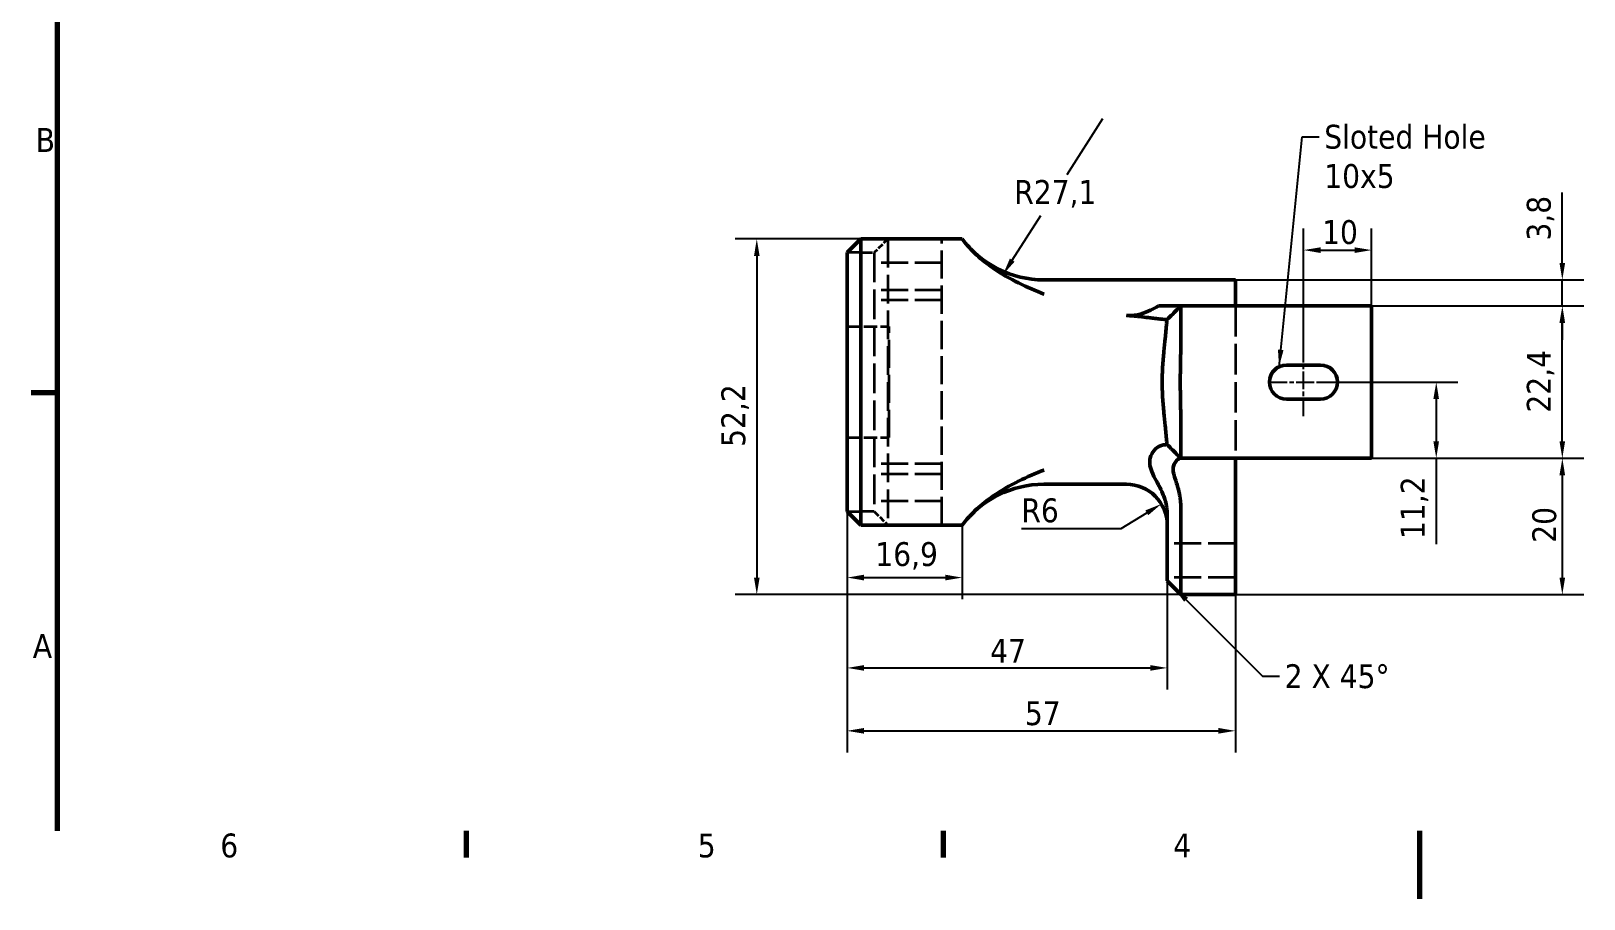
# Model space of a CAD drawing. Header units: millimetres. Extents: x 0 to 420, y 0 to 297.
# Drawn here: x 6.1 to 234.1, y 0 to 127.4 of the extents above; entities that cross this region are included whole.
import ezdxf

# ---------------------------------------------------------------- set-up
doc = ezdxf.new("R2010")
doc.units = ezdxf.units.MM
doc.linetypes.add('CHAIN', pattern=[0.3543, 0.2362, -0.0295, 0.0591, -0.0295])
doc.linetypes.add('DASHED', pattern=[0.2068, 0.1655, -0.0413])
for name, color, linetype, lineweight in [('Border (ISO)', 7, 'Continuous', 70), ('Centerline (ISO)', 7, 'Continuous', 25), ('Dimension (ISO)', 7, 'Continuous', 25), ('Hidden (ISO)', 7, 'DASHED', 35), ('Symbol (ISO)', 7, 'Continuous', 25), ('Visible (ISO)', 7, 'Continuous', 50)]:
    doc.layers.add(name, color=color, linetype=linetype, lineweight=lineweight)
doc.styles.add('Note Text (ISO)', font='tahoma.ttf')
doc.dimstyles.new('Default - Method 1b (ISO)', dxfattribs={"dimtxt": 3.5, "dimasz": 2.5, "dimexe": 3.175, "dimexo": 0, "dimgap": 0.762, "dimtad": 1, "dimtoh": 1, "dimrnd": 1e-08, "dimtxsty": 'Note Text (ISO)', "dimcen": 0.09, "dimdle": 10, "dimclrd": 256, "dimclre": 256, "dimclrt": 256, "dimazin": 2, "dimtfac": 1, "dimtmove": 0, "dimatfit": 3, "dimfxl": 0, "dimtolj": 1, "dimlwd": -1, "dimlwe": -1, "dimarcsym": 0})
doc.dimstyles.new('Default - Method 1b (ISO)$7', dxfattribs={"dimtxt": 3.5, "dimasz": 2.5, "dimexe": 3.175, "dimexo": 0, "dimgap": 0.762, "dimtad": 1, "dimtoh": 1, "dimrnd": 1e-08, "dimtxsty": 'Note Text (ISO)', "dimcen": 0.09, "dimdle": 10, "dimclrd": 256, "dimclre": 256, "dimclrt": 256, "dimazin": 2, "dimtfac": 1, "dimtmove": 0, "dimatfit": 3, "dimfxl": 0, "dimtolj": 1, "dimlwd": -1, "dimlwe": -1, "dimarcsym": 0})
doc.dimstyles.new('Default - Method 2b (ISO)$7', dxfattribs={"dimtxt": 3.5, "dimasz": 2.5, "dimexe": 3.175, "dimexo": 0, "dimgap": 0.762, "dimtad": 1, "dimtih": 1, "dimtoh": 1, "dimrnd": 1e-08, "dimtxsty": 'Note Text (ISO)', "dimcen": 0.09, "dimdle": 10, "dimclrd": 256, "dimclre": 256, "dimclrt": 256, "dimazin": 2, "dimtfac": 1, "dimtmove": 0, "dimatfit": 3, "dimfxl": 0, "dimtolj": 1, "dimlwd": -1, "dimlwe": -1, "dimarcsym": 0})

# ---------------------------------------------------------------- blocks, each defined once
blk = doc.blocks.new('Borders Default Border')
at = {"layer": 'Border (ISO)'}
for p, q in [((10, 74.25), (6.1, 74.25)), ((70, 10), (70, 6.1)), ((140, 10), (140, 6.1))]:
    blk.add_line(p, q, dxfattribs=at)
at = {"layer": 'Border (ISO)', "flags": 128}
for points in [[(10, 10), (10, 287)], [(210, 0), (210, 10)]]:
    blk.add_lwpolyline(points, dxfattribs=at)
at = {"layer": 'Border (ISO)', "char_height": 3.5, "attachment_point": 7, "style": 'Note Text (ISO)'}
for s, insert in [('B', (6.78, 109.63)), ('A', (6.36, 35.38)), ('6', (33.88, 6.03)), ('5', (103.98, 6.03)), ('4', (173.78, 6.1))]:
    blk.add_mtext(s, dxfattribs=dict(at, insert=insert))
blk = doc.blocks.new('*D7')
at = {"layer": 'Defpoints', "color": 0}
for p in [(127.9, 96.85), (112.64, 44.67), (174.9, 44.67)]:
    blk.add_point(p, dxfattribs=at)
at = {"layer": 'Dimension (ISO)'}
for p, q in [((127.9, 96.85), (109.47, 96.85)), ((112.64, 94.35), (112.64, 47.17)), ((174.9, 44.67), (109.47, 44.67))]:
    blk.add_line(p, q, dxfattribs=at)
for points in [[(112.23, 94.35), (113.06, 94.35), (112.64, 96.85)], [(112.23, 47.17), (113.06, 47.17), (112.64, 44.67)]]:
    blk.add_solid(points, dxfattribs=at)
at = {"layer": 'Dimension (ISO)', "insert": (107.44, 66.34), "char_height": 3.5, "attachment_point": 1, "rotation": 90, "style": 'Note Text (ISO)'}
blk.add_mtext('\\A1;52,2', dxfattribs=at)
blk = doc.blocks.new('*D30')
at = {"layer": 'Defpoints', "color": 0}
for p in [(172.03, 57.96), (166.9, 54.85)]:
    blk.add_point(p, dxfattribs=at)
at = {"layer": 'Dimension (ISO)'}
for p, q in [((166.12, 54.38), (169.89, 56.66)), ((151.48, 54.38), (166.12, 54.38))]:
    blk.add_line(p, q, dxfattribs=at)
blk.add_solid([(169.68, 57.02), (170.11, 56.31), (172.03, 57.96)], dxfattribs=at)
at = {"layer": 'Dimension (ISO)', "insert": (151.48, 58.78), "char_height": 3.5, "attachment_point": 1, "style": 'Note Text (ISO)'}
blk.add_mtext('\\A1;R6', dxfattribs=at)
blk = doc.blocks.new('*D31')
at = {"layer": 'Defpoints', "color": 0}
for p in [(163.4, 114.49), (148.8, 91.64)]:
    blk.add_point(p, dxfattribs=at)
at = {"layer": 'Dimension (ISO)'}
for p, q in [((163.4, 114.49), (158.14, 106.26)), ((150.14, 93.74), (154.33, 100.29))]:
    blk.add_line(p, q, dxfattribs=at)
blk.add_solid([(149.79, 93.97), (150.49, 93.52), (148.8, 91.64)], dxfattribs=at)
at = {"layer": 'Dimension (ISO)', "insert": (150.44, 105.5), "char_height": 3.5, "attachment_point": 1, "style": 'Note Text (ISO)'}
blk.add_mtext('\\A1;R27,1', dxfattribs=at)
blk = doc.blocks.new('*D32')
at = {"layer": 'Defpoints', "color": 0}
for p in [(202.9, 95.22), (202.9, 87.03), (192.9, 80.85)]:
    blk.add_point(p, dxfattribs=at)
at = {"layer": 'Dimension (ISO)'}
for p, q in [((192.9, 80.85), (192.9, 98.39)), ((202.9, 87.03), (202.9, 98.39)), ((195.4, 95.22), (200.4, 95.22))]:
    blk.add_line(p, q, dxfattribs=at)
for points in [[(195.4, 95.63), (195.4, 94.8), (192.9, 95.22)], [(200.4, 95.63), (200.4, 94.8), (202.9, 95.22)]]:
    blk.add_solid(points, dxfattribs=at)
at = {"layer": 'Dimension (ISO)', "insert": (195.63, 99.62), "char_height": 3.5, "attachment_point": 1, "style": 'Note Text (ISO)'}
blk.add_mtext('\\A1;10', dxfattribs=at)
blk = doc.blocks.new('*D33')
at = {"layer": 'Defpoints', "color": 0}
for p in [(195.4, 75.85), (202.9, 64.67), (212.39, 64.67)]:
    blk.add_point(p, dxfattribs=at)
at = {"layer": 'Dimension (ISO)'}
for p, q in [((195.4, 75.85), (215.56, 75.85)), ((212.39, 73.35), (212.39, 67.17)), ((202.9, 64.67), (215.56, 64.67)), ((212.39, 64.67), (212.39, 52.05))]:
    blk.add_line(p, q, dxfattribs=at)
for points in [[(211.97, 73.35), (212.8, 73.35), (212.39, 75.85)], [(211.97, 67.17), (212.8, 67.17), (212.39, 64.67)]]:
    blk.add_solid(points, dxfattribs=at)
at = {"layer": 'Dimension (ISO)', "insert": (207.18, 52.81), "char_height": 3.5, "attachment_point": 1, "rotation": 90, "style": 'Note Text (ISO)'}
blk.add_mtext('\\A1;11,2', dxfattribs=at)
blk = doc.blocks.new('*D35')
at = {"layer": 'Defpoints', "color": 0}
for p in [(202.9, 87.03), (230.9, 87.03), (202.9, 64.67)]:
    blk.add_point(p, dxfattribs=at)
at = {"layer": 'Dimension (ISO)'}
for p, q in [((202.9, 87.03), (234.07, 87.03)), ((230.9, 67.17), (230.9, 84.53)), ((202.9, 64.67), (234.07, 64.67))]:
    blk.add_line(p, q, dxfattribs=at)
for points in [[(230.48, 84.53), (231.31, 84.53), (230.9, 87.03)], [(230.48, 67.17), (231.31, 67.17), (230.9, 64.67)]]:
    blk.add_solid(points, dxfattribs=at)
at = {"layer": 'Dimension (ISO)', "insert": (225.69, 71.37), "char_height": 3.5, "attachment_point": 1, "rotation": 90, "style": 'Note Text (ISO)'}
blk.add_mtext('\\A1;22,4', dxfattribs=at)
blk = doc.blocks.new('*D36')
at = {"layer": 'Defpoints', "color": 0}
for p in [(202.9, 64.67), (182.9, 44.67), (230.9, 44.67)]:
    blk.add_point(p, dxfattribs=at)
at = {"layer": 'Dimension (ISO)'}
for p, q in [((202.9, 64.67), (234.07, 64.67)), ((230.9, 62.17), (230.9, 47.17)), ((182.9, 44.67), (234.07, 44.67))]:
    blk.add_line(p, q, dxfattribs=at)
for points in [[(230.48, 62.17), (231.31, 62.17), (230.9, 64.67)], [(230.48, 47.17), (231.31, 47.17), (230.9, 44.67)]]:
    blk.add_solid(points, dxfattribs=at)
at = {"layer": 'Dimension (ISO)', "insert": (226.49, 52.27), "char_height": 3.5, "attachment_point": 1, "rotation": 90, "style": 'Note Text (ISO)'}
blk.add_mtext('\\A1;20', dxfattribs=at)
blk = doc.blocks.new('*D37')
at = {"layer": 'Defpoints', "color": 0}
for p in [(125.9, 64.66), (172.9, 46.67), (172.9, 33.9)]:
    blk.add_point(p, dxfattribs=at)
at = {"layer": 'Dimension (ISO)'}
for p, q in [((125.9, 64.66), (125.9, 30.73)), ((172.9, 46.67), (172.9, 30.73)), ((128.4, 33.9), (170.4, 33.9))]:
    blk.add_line(p, q, dxfattribs=at)
for points in [[(128.4, 34.32), (128.4, 33.49), (125.9, 33.9)], [(170.4, 34.32), (170.4, 33.49), (172.9, 33.9)]]:
    blk.add_solid(points, dxfattribs=at)
at = {"layer": 'Dimension (ISO)', "insert": (146.9, 38.17), "char_height": 3.5, "attachment_point": 1, "style": 'Note Text (ISO)'}
blk.add_mtext('\\A1;47', dxfattribs=at)
blk = doc.blocks.new('*D38')
at = {"layer": 'Defpoints', "color": 0}
for p in [(125.9, 64.66), (182.9, 58.67), (182.9, 24.67)]:
    blk.add_point(p, dxfattribs=at)
at = {"layer": 'Dimension (ISO)'}
for p, q in [((125.9, 64.66), (125.9, 21.5)), ((182.9, 58.67), (182.9, 21.5)), ((128.4, 24.67), (180.4, 24.67))]:
    blk.add_line(p, q, dxfattribs=at)
for points in [[(128.4, 25.09), (128.4, 24.25), (125.9, 24.67)], [(180.4, 25.09), (180.4, 24.25), (182.9, 24.67)]]:
    blk.add_solid(points, dxfattribs=at)
at = {"layer": 'Dimension (ISO)', "insert": (152, 29.01), "char_height": 3.5, "attachment_point": 1, "style": 'Note Text (ISO)'}
blk.add_mtext('\\A1;57', dxfattribs=at)
blk = doc.blocks.new('*D39')
at = {"layer": 'Defpoints', "color": 0}
for p in [(182.9, 90.85), (202.9, 87.03), (230.9, 87.03)]:
    blk.add_point(p, dxfattribs=at)
at = {"layer": 'Dimension (ISO)'}
for p, q in [((230.9, 93.35), (230.9, 103.69)), ((182.9, 90.85), (234.07, 90.85)), ((230.9, 87.03), (230.9, 90.85)), ((202.9, 87.03), (234.07, 87.03)), ((230.9, 84.53), (230.9, 82.03))]:
    blk.add_line(p, q, dxfattribs=at)
for points in [[(230.48, 93.35), (231.31, 93.35), (230.9, 90.85)], [(230.48, 84.53), (231.31, 84.53), (230.9, 87.03)]]:
    blk.add_solid(points, dxfattribs=at)
at = {"layer": 'Dimension (ISO)', "insert": (225.69, 96.61), "char_height": 3.5, "attachment_point": 1, "rotation": 90, "style": 'Note Text (ISO)'}
blk.add_mtext('\\A1;3,8', dxfattribs=at)
blk = doc.blocks.new('*D40')
at = {"layer": 'Defpoints', "color": 0}
for p in [(125.9, 56.85), (142.8, 54.85), (142.8, 47.16)]:
    blk.add_point(p, dxfattribs=at)
at = {"layer": 'Dimension (ISO)'}
for p, q in [((125.9, 56.85), (125.9, 43.99)), ((142.8, 54.85), (142.8, 43.99)), ((128.4, 47.16), (140.3, 47.16))]:
    blk.add_line(p, q, dxfattribs=at)
for points in [[(128.4, 47.58), (128.4, 46.74), (125.9, 47.16)], [(140.3, 47.58), (140.3, 46.74), (142.8, 47.16)]]:
    blk.add_solid(points, dxfattribs=at)
at = {"layer": 'Dimension (ISO)', "insert": (130.04, 52.36), "char_height": 3.5, "attachment_point": 1, "style": 'Note Text (ISO)'}
blk.add_mtext('\\A1;16,9', dxfattribs=at)

msp = doc.modelspace()

# ---------------------------------------------------------------- linework, layer by layer
at = {"layer": 'Centerline (ISO)', "linetype": 'CHAIN', "ltscale": 11.111974}
for p, q in [((192.8979, 70.8519), (192.8979, 80.8519)), ((187.8979, 75.8519), (197.8979, 75.8519))]:
    msp.add_line(p, q, dxfattribs=at)
at = {"layer": 'Hidden (ISO)', "ltscale": 5.384591}
for p, q in [((131.8979, 96.8519), (129.8979, 94.8519)), ((129.8979, 56.8519), (131.8979, 54.8519))]:
    msp.add_line(p, q, dxfattribs=at)
at = {"layer": 'Hidden (ISO)', "ltscale": 25.386847}
msp.add_line((131.8979, 96.8519), (131.8979, 54.8519), dxfattribs=at)
at = {"layer": 'Hidden (ISO)', "ltscale": 24.996696}
msp.add_line((139.7979, 54.8519), (139.7979, 96.8519), dxfattribs=at)
at = {"layer": 'Hidden (ISO)', "ltscale": 10.33046}
for p, q in [((127.8979, 94.8519), (125.8979, 94.8519)), ((127.8979, 94.8519), (129.8979, 94.8519)), ((125.8979, 56.8519), (127.8979, 56.8519)), ((129.8979, 56.8519), (127.8979, 56.8519))]:
    msp.add_line(p, q, dxfattribs=at)
at = {"layer": 'Hidden (ISO)', "ltscale": 26.250345}
msp.add_line((129.8979, 94.8519), (129.8979, 56.8519), dxfattribs=at)
at = {"layer": 'Hidden (ISO)', "ltscale": 23.936171}
for p, q in [((139.7979, 93.3519), (129.8979, 93.3519)), ((139.7979, 89.3519), (129.8979, 89.3519)), ((139.7979, 87.8519), (129.8979, 87.8519)), ((139.7979, 63.8519), (129.8979, 63.8519)), ((139.7979, 62.3519), (129.8979, 62.3519)), ((139.7979, 58.3519), (129.8979, 58.3519))]:
    msp.add_line(p, q, dxfattribs=at)
at = {"layer": 'Hidden (ISO)', "ltscale": 3.014316}
for p, q in [((174.8979, 87.0323), (173.7782, 85.9127)), ((173.7782, 65.7912), (174.8979, 64.6716))]:
    msp.add_line(p, q, dxfattribs=at)
at = {"layer": 'Hidden (ISO)', "ltscale": 27.031769}
msp.add_line((182.8979, 87.0323), (182.8979, 64.6716), dxfattribs=at)
at = {"layer": 'Hidden (ISO)', "ltscale": 11.803308}
for p, q in [((125.8979, 84.0019), (132.0979, 84.0019)), ((125.8979, 67.7019), (132.0979, 67.7019))]:
    msp.add_line(p, q, dxfattribs=at)
at = {"layer": 'Hidden (ISO)', "ltscale": 24.76207}
msp.add_line((132.0979, 67.7019), (132.0979, 84.0019), dxfattribs=at)
at = {"layer": 'Hidden (ISO)', "ltscale": 24.17795}
for p, q in [((182.8979, 52.1716), (172.8979, 52.1716)), ((182.8979, 47.1716), (172.8979, 47.1716))]:
    msp.add_line(p, q, dxfattribs=at)
at = {"layer": 'Visible (ISO)'}
for p, q in [((125.8979, 94.8519), (127.8979, 96.8519)), ((127.8979, 88.7703), (127.8979, 96.8519)), ((127.8979, 96.8519), (142.7979, 96.8519)), ((125.8979, 94.8519), (125.8979, 87.0479)), ((182.8979, 90.8519), (154.7979, 90.8519)), ((182.8979, 90.8519), (182.8979, 87.0323)), ((125.8979, 64.656), (125.8979, 87.0479)), ((127.8979, 88.7703), (127.8979, 62.9336)), ((174.8979, 87.0323), (171.597, 87.0323)), ((174.8979, 86.6686), (174.8979, 87.0323)), ((174.8979, 87.0323), (202.8979, 87.0323)), ((174.8979, 82.2551), (174.8979, 86.6686)), ((202.8979, 87.0323), (202.8979, 64.6716)), ((190.3979, 78.3519), (195.3979, 78.3519)), ((195.3979, 73.3519), (190.3979, 73.3519)), ((174.8979, 65.0353), (174.8979, 69.4488)), ((125.8979, 64.656), (125.8979, 56.8519)), ((174.7473, 64.6716), (174.8979, 64.6716)), ((174.8979, 64.6716), (174.8979, 65.0353)), ((174.8979, 64.6716), (202.8979, 64.6716)), ((182.8979, 58.6716), (182.8979, 64.6716)), ((127.8979, 54.8519), (127.8979, 62.9336)), ((166.8979, 60.8519), (154.7979, 60.8519)), ((174.8979, 56.4355), (174.8979, 57.3858)), ((182.8979, 58.6716), (182.8979, 44.6716)), ((127.8979, 54.8519), (125.8979, 56.8519)), ((127.8979, 54.8519), (142.7979, 54.8519)), ((172.8979, 56.4355), (172.8979, 46.6716)), ((174.8979, 44.6716), (174.8979, 56.4355)), ((172.8979, 46.6716), (174.8979, 44.6716)), ((182.8979, 44.6716), (174.8979, 44.6716))]:
    msp.add_line(p, q, dxfattribs=at)
for centre, radius, start, end in [((154.7979, 105.8519), 15, 216.869898, 270), ((190.3979, 75.8519), 2.5, 90, 270), ((195.3979, 75.8519), 2.5, 270, 90), ((154.7979, 45.8519), 15, 90, 143.130102), ((166.8979, 54.8519), 6, 0, 90)]:
    msp.add_arc(centre, radius, start, end, dxfattribs=at)
for points, knots in [([(154.7979, 88.7703), (154.7933, 88.7721), (154.7887, 88.7739), (152.4465, 89.6745), (149.741, 90.9099), (145.6363, 93.7619), (144.0676, 95.1589), (142.7979, 96.8519)], [-1.68560186, -1.68560186, -1.68560186, -1.68560186, -1.68363717, -1.68363717, -0.68646185, -0.68646185, 0, 0, 0, 0]), ([(166.8979, 85.6025), (166.9174, 85.6025), (166.9369, 85.6026), (167.0278, 85.6029), (167.1005, 85.6035), (167.2714, 85.6064), (167.3719, 85.609), (167.669, 85.6211), (167.8627, 85.6347), (168.3657, 85.6927), (168.6581, 85.7483), (169.5381, 85.9801), (170.04, 86.198), (170.8367, 86.5835), (171.2304, 86.8061), (171.597, 87.0323)], [0.576715139, 0.576715139, 0.576715139, 0.576715139, 0.584611912, 0.584611912, 0.613740562, 0.613740562, 0.654069739, 0.654069739, 0.734101689, 0.734101689, 0.859726695, 0.859726695, 1.114597444, 1.114597444, 1.387728636, 1.387728636, 1.387728636, 1.387728636]), ([(166.8979, 85.6025), (167.0631, 85.6025), (167.2391, 85.5988), (167.7161, 85.5777), (168.0295, 85.5527), (168.4783, 85.5086), (168.6482, 85.4903), (169.2702, 85.419), (169.7417, 85.358), (170.2668, 85.2921), (170.4019, 85.2752), (170.5363, 85.2587), (170.7183, 85.2364), (170.8988, 85.2147), (171.2359, 85.1758), (171.3931, 85.1583), (171.6816, 85.1276), (171.8096, 85.1146), (172.0275, 85.0936), (172.1224, 85.0848), (172.3931, 85.0612), (172.5485, 85.0496), (172.7267, 85.0382), (172.7772, 85.0356), (172.8153, 85.034)], [-1.9663905, -1.9663905, -1.9663905, -1.9663905, -1.89016524, -1.89016524, -1.76617367, -1.76617367, -1.69712996, -1.69712996, -1.51890343, -1.51890343, -1.45875544, -1.45875544, -1.45875544, -1.3772632, -1.3772632, -1.29882206, -1.29882206, -1.22038092, -1.22038092, -1.15687374, -1.15687374, -1.02701663, -1.02701663, -0.95112038, -0.95112038, -0.95112038, -0.95112038]), ([(172.8452, 85.033), (172.8337, 84.8426), (172.8206, 84.6522), (172.7505, 83.7262), (172.6751, 82.9907), (172.5978, 82.2551)], [0.19993067, 0.19993067, 0.19993067, 0.19993067, 0.257045086, 0.257045086, 0.477721565, 0.477721565, 0.477721565, 0.477721565]), ([(172.5978, 82.2551), (172.5353, 81.6606), (172.4589, 80.9478), (172.3334, 79.6532), (172.2676, 78.882), (172.1787, 77.3342), (172.1566, 76.5578), (172.1566, 75.8519), (172.1566, 75.1461), (172.1787, 74.3697), (172.2676, 72.8219), (172.3334, 72.0506), (172.4589, 70.7561), (172.5353, 70.0433), (172.5978, 69.4488)], [-8.49351385, -8.49351385, -8.49351385, -8.49351385, -8.31432864, -8.31432864, -8.10373905, -8.10373905, -7.89314437, -7.89314437, -7.89314437, -7.6825497, -7.6825497, -7.47196011, -7.47196011, -7.2927749, -7.2927749, -7.2927749, -7.2927749]), ([(174.8979, 69.4488), (174.8979, 70.0646), (174.8876, 70.7945), (174.8635, 72.1045), (174.8461, 72.8745), (174.821, 74.4029), (174.814, 75.1618), (174.814, 75.8519), (174.814, 76.5421), (174.821, 77.301), (174.8461, 78.8294), (174.8635, 79.5994), (174.8876, 80.9093), (174.8979, 81.6393), (174.8979, 82.2551)], [7.2927749, 7.2927749, 7.2927749, 7.2927749, 7.47196011, 7.47196011, 7.6825497, 7.6825497, 7.89314437, 7.89314437, 7.89314437, 8.10373905, 8.10373905, 8.31432864, 8.31432864, 8.49351385, 8.49351385, 8.49351385, 8.49351385]), ([(172.5978, 69.4488), (172.6751, 68.7132), (172.7505, 67.9776), (172.8206, 67.0517), (172.8337, 66.8613), (172.8452, 66.6709)], [1.758346412, 1.758346412, 1.758346412, 1.758346412, 1.979022892, 1.979022892, 2.036137307, 2.036137307, 2.036137307, 2.036137307]), ([(172.3639, 66.6397), (172.2921, 66.6339), (172.2151, 66.6197), (171.8393, 66.5153), (171.5007, 66.3256), (170.9106, 65.7762), (170.6536, 65.4311), (170.3684, 64.6764), (170.3078, 64.3012), (170.3325, 63.9097), (170.3571, 63.5182), (170.4657, 63.1139), (170.8093, 62.25), (171.056, 61.7916), (171.6592, 60.6797), (172.0268, 60.01), (172.4073, 59.0582), (172.484, 58.8469), (172.5525, 58.6322)], [-5.364214605, -5.364214605, -5.364214605, -5.364214605, -5.318613329, -5.318613329, -5.151938115, -5.151938115, -4.997944555, -4.997944555, -4.878929532, -4.878929532, -4.878929532, -4.759914508, -4.759914508, -4.621678802, -4.621678802, -4.443382424, -4.443382424, -4.393644459, -4.393644459, -4.393644459, -4.393644459]), ([(172.477, 66.6486), (172.4559, 66.647), (172.4341, 66.6453), (172.3961, 66.6423), (172.3801, 66.641), (172.3639, 66.6397)], [-2.8450173055, -2.8450173055, -2.8450173055, -2.8450173055, -2.8266540408, -2.8266540408, -2.8138940535, -2.8138940535, -2.8138940535, -2.8138940535]), ([(172.8153, 66.6699), (172.7944, 66.669), (172.7699, 66.6678), (172.7114, 66.6646), (172.6777, 66.6626), (172.6398, 66.6601), (172.6133, 66.6584), (172.5849, 66.6564), (172.5299, 66.6525), (172.504, 66.6506), (172.477, 66.6486)], [-2.981660616, -2.981660616, -2.981660616, -2.981660616, -2.939721326, -2.939721326, -2.897777335, -2.897777335, -2.897777335, -2.868590975, -2.868590975, -2.845017306, -2.845017306, -2.845017306, -2.845017306]), ([(174.7657, 58.9961), (174.7317, 59.2024), (174.6925, 59.4039), (174.4961, 60.3007), (174.3035, 60.9007), (174.0226, 61.7761), (173.9213, 62.0925), (173.7963, 62.5985), (173.7638, 62.7979), (173.7563, 62.9802), (173.7488, 63.1625), (173.7658, 63.3303), (173.8622, 63.7125), (173.9599, 63.9245), (174.2261, 64.3239), (174.3985, 64.5041), (174.5931, 64.626), (174.6331, 64.6456), (174.67, 64.6577)], [4.393644459, 4.393644459, 4.393644459, 4.393644459, 4.443382424, 4.443382424, 4.621678802, 4.621678802, 4.759914508, 4.759914508, 4.878929532, 4.878929532, 4.878929532, 4.997944555, 4.997944555, 5.151938115, 5.151938115, 5.318613329, 5.318613329, 5.364214605, 5.364214605, 5.364214605, 5.364214605]), ([(174.67, 64.6577), (174.6816, 64.6615), (174.6928, 64.6645), (174.7191, 64.67), (174.7336, 64.6716), (174.7473, 64.6716)], [2.8138940535, 2.8138940535, 2.8138940535, 2.8138940535, 2.8266540408, 2.8266540408, 2.8450173055, 2.8450173055, 2.8450173055, 2.8450173055]), ([(142.7979, 54.8519), (144.0676, 56.545), (145.6363, 57.942), (149.741, 60.794), (152.4465, 62.0294), (154.7887, 62.93), (154.7933, 62.9318), (154.7979, 62.9336)], [-1.48427975, -1.48427975, -1.48427975, -1.48427975, -0.87910097, -0.87910097, 0, 0, 0.00173205, 0.00173205, 0.00173205, 0.00173205]), ([(172.5525, 58.6322), (172.5655, 58.5912), (172.5783, 58.5501), (172.603, 58.4677), (172.615, 58.4264), (172.6266, 58.385)], [-1.0583703671, -1.0583703671, -1.0583703671, -1.0583703671, -1.0463073443, -1.0463073443, -1.0342443215, -1.0342443215, -1.0342443215, -1.0342443215]), ([(172.6266, 58.385), (172.6327, 58.3631), (172.6388, 58.3412), (172.6731, 58.2146), (172.6991, 58.1096), (172.7226, 58.0049), (172.7461, 57.9002), (172.7671, 57.7958), (172.8041, 57.589), (172.8201, 57.4866), (172.8337, 57.3858)], [-1.0342443215, -1.0342443215, -1.0342443215, -1.0342443215, -1.0278671367, -1.0278671367, -0.9973639062, -0.9973639062, -0.9973639062, -0.9668606758, -0.9668606758, -0.9363574453, -0.9363574453, -0.9363574453, -0.9363574453]), ([(172.8337, 57.3858), (172.8551, 57.2274), (172.8711, 57.069), (172.8925, 56.7522), (172.8979, 56.5938), (172.8979, 56.4355)], [4.66465252, 4.66465252, 4.66465252, 4.66465252, 4.7121676463, 4.7121676463, 4.7596827726, 4.7596827726, 4.7596827726, 4.7596827726]), ([(174.8136, 58.6716), (174.8065, 58.7257), (174.799, 58.7798), (174.783, 58.888), (174.7746, 58.942), (174.7657, 58.9961)], [1.0342443215, 1.0342443215, 1.0342443215, 1.0342443215, 1.0463073443, 1.0463073443, 1.0583703671, 1.0583703671, 1.0583703671, 1.0583703671]), ([(174.8979, 57.3858), (174.8979, 57.5136), (174.8954, 57.6441), (174.8848, 57.9086), (174.8768, 58.0427), (174.8659, 58.1779), (174.855, 58.313), (174.8412, 58.4493), (174.821, 58.6144), (174.8173, 58.643), (174.8136, 58.6716)], [0.9363574453, 0.9363574453, 0.9363574453, 0.9363574453, 0.9668606758, 0.9668606758, 0.9973639062, 0.9973639062, 0.9973639062, 1.0278671367, 1.0278671367, 1.0342443215, 1.0342443215, 1.0342443215, 1.0342443215])]:
    msp.add_open_spline(points, degree=3, knots=knots, dxfattribs=at)
for points in [[(172.8452, 85.033), (173.4303, 85.5389), (173.9703, 86.1116), (174.5273, 86.6686)], [(174.5273, 86.6686), (174.6503, 86.7916), (174.7735, 86.9131), (174.8979, 87.0323)], [(172.8153, 85.034), (172.8264, 85.0335), (172.8363, 85.0332), (172.8452, 85.033)], [(172.8452, 66.6709), (172.8363, 66.6707), (172.8264, 66.6704), (172.8153, 66.6699)], [(174.5273, 65.0353), (173.9703, 65.5923), (173.4303, 66.165), (172.8452, 66.6709)], [(174.8979, 64.6716), (174.7735, 64.7908), (174.6503, 64.9122), (174.5273, 65.0353)]]:
    msp.add_open_spline(points, degree=3, dxfattribs=at)

# ---------------------------------------------------------------- block references
msp.add_blockref('Borders Default Border', (0, 0))

# ---------------------------------------------------------------- texts
at = {"layer": 'Symbol (ISO)', "insert": (195.951, 113.6082), "char_height": 3.5, "width": 24.196515, "attachment_point": 1, "line_spacing_factor": 0.987884, "style": 'Note Text (ISO)'}
msp.add_mtext('\\fTahoma|b0|i0;Sloted Hole\\P\\fTahoma|b0|i0;10x5', dxfattribs=at)
at = {"layer": 'Symbol (ISO)', "insert": (190.1405, 34.441), "char_height": 3.5, "attachment_point": 1, "style": 'Note Text (ISO)'}
msp.add_mtext('2 X 45°', dxfattribs=at)

# ---------------------------------------------------------------- dimensions: what is measured, and where the dimension line sits
at = {"layer": 'Dimension (ISO)'}
for center, mpoint, override, picture, middle in [((163.4005, 114.4938), (148.7967, 91.637), {"dimgap": 0.762, "dimtih": 1, "dimdec": 1, "dimlfac": 1, "dimcen": 0, "dimdle": 0, "dimtol": 0, "dimlim": 0, "dimtp": 0, "dimtm": 0, "dimtdec": 2, "dimtofl": 0, "dimtmove": 2}, '*D31', (156.2325, 103.275)), ((166.8979, 54.8519), (172.0315, 57.9577), {"dimgap": 0.762, "dimtih": 1, "dimdec": 2, "dimlfac": 1, "dimcen": 0, "dimtol": 0, "dimlim": 0, "dimtp": 0, "dimtm": 0, "dimtdec": 2, "dimtofl": 0}, '*D30', (154.0269, 54.3825))]:
    dim = msp.add_radius_dim(center=center, mpoint=mpoint, dimstyle='Default - Method 1b (ISO)', override=override, dxfattribs=at)
    dim.commit()
    dim.dimension.update_dxf_attribs({"geometry": picture, "text_midpoint": middle, "dimtype": 164})
for base, p1, p2, angle, override, picture, middle in [((230.8979, 87.0323), (182.8979, 90.8519), (202.8979, 87.0323), 90, {"dimgap": 0.762, "dimtoh": 0, "dimdec": 1, "dimtol": 0, "dimlim": 0, "dimtp": 0, "dimtm": 0, "dimtdec": 2, "dimtofl": 1, "dimatfit": 1}, '*D39', (230.8979, 99.7696)), ((202.8979, 95.2155), (192.8979, 80.8519), (202.8979, 87.0323), 180, {"dimgap": 0.762, "dimtoh": 0, "dimdec": 2, "dimtol": 0, "dimlim": 0, "dimtp": 0, "dimtm": 0, "dimtdec": 2, "dimtofl": 0, "dimatfit": 1}, '*D32', (197.8979, 95.2155)), ((112.6419, 44.6716), (127.8979, 96.8519), (174.8979, 44.6716), 90, {"dimgap": 0.762, "dimtoh": 0, "dimdec": 1, "dimtol": 0, "dimlim": 0, "dimtp": 0, "dimtm": 0, "dimtdec": 2, "dimtofl": 0, "dimatfit": 1}, '*D7', (112.6419, 70.7618)), ((230.8979, 87.0323), (202.8979, 64.6716), (202.8979, 87.0323), 270, {"dimgap": 0.762, "dimtoh": 0, "dimdec": 1, "dimtol": 0, "dimlim": 0, "dimtp": 0, "dimtm": 0, "dimtdec": 2, "dimtofl": 0, "dimatfit": 1}, '*D35', (230.8979, 75.8519)), ((212.3861, 64.6716), (195.3979, 75.8519), (202.8979, 64.6716), 270, {"dimgap": 0.762, "dimtoh": 0, "dimdec": 1, "dimtol": 0, "dimlim": 0, "dimtp": 0, "dimtm": 0, "dimtdec": 2, "dimtofl": 0, "dimatfit": 2}, '*D33', (212.3861, 57.1104)), ((172.8979, 33.9049), (125.8979, 64.656), (172.8979, 46.6716), 180, {"dimgap": 0.762, "dimtoh": 0, "dimdec": 2, "dimtol": 0, "dimlim": 0, "dimtp": 0, "dimtm": 0, "dimtdec": 2, "dimtofl": 0, "dimatfit": 1}, '*D37', (149.3979, 33.9049)), ((182.8979, 24.6716), (125.8979, 64.656), (182.8979, 58.6716), 180, {"dimgap": 0.762, "dimtoh": 0, "dimdec": 2, "dimtol": 0, "dimlim": 0, "dimtp": 0, "dimtm": 0, "dimtdec": 2, "dimtofl": 0, "dimatfit": 1}, '*D38', (154.3979, 24.6716)), ((230.8979, 44.6716), (202.8979, 64.6716), (182.8979, 44.6716), 270, {"dimgap": 0.762, "dimtoh": 0, "dimdec": 2, "dimtol": 0, "dimlim": 0, "dimtp": 0, "dimtm": 0, "dimtdec": 2, "dimtofl": 0, "dimatfit": 1}, '*D36', (230.8979, 54.6716)), ((142.7979, 47.1601), (125.8979, 56.8519), (142.7979, 54.8519), 180, {"dimgap": 0.762, "dimtoh": 0, "dimdec": 1, "dimtol": 0, "dimlim": 0, "dimtp": 0, "dimtm": 0, "dimtdec": 2, "dimtofl": 0, "dimatfit": 1}, '*D40', (134.3479, 47.1601))]:
    dim = msp.add_linear_dim(base=base, p1=p1, p2=p2, angle=angle, dimstyle='Default - Method 1b (ISO)', override=override, dxfattribs=at)
    dim.commit()
    dim.dimension.update_dxf_attribs({"geometry": picture, "text_midpoint": middle, "dimtype": 160})

# ---------------------------------------------------------------- leaders
at = {"layer": 'Symbol (ISO)', "annotation_type": 0, "has_hookline": 1, "hookline_direction": 0}
for points, dimstyle, text_width in [([(189.3107, 78.1032), (192.689, 111.8582), (195.189, 111.8582)], 'Default - Method 1b (ISO)$7', 23.8959), ([(173.8979, 45.6716), (186.8785, 32.691), (189.3785, 32.691)], 'Default - Method 2b (ISO)$7', 15.4597)]:
    msp.add_leader(points, dimstyle=dimstyle, override={"dimtad": 0}, dxfattribs=dict(at, text_width=text_width))

doc.saveas('drawing.dxf')
